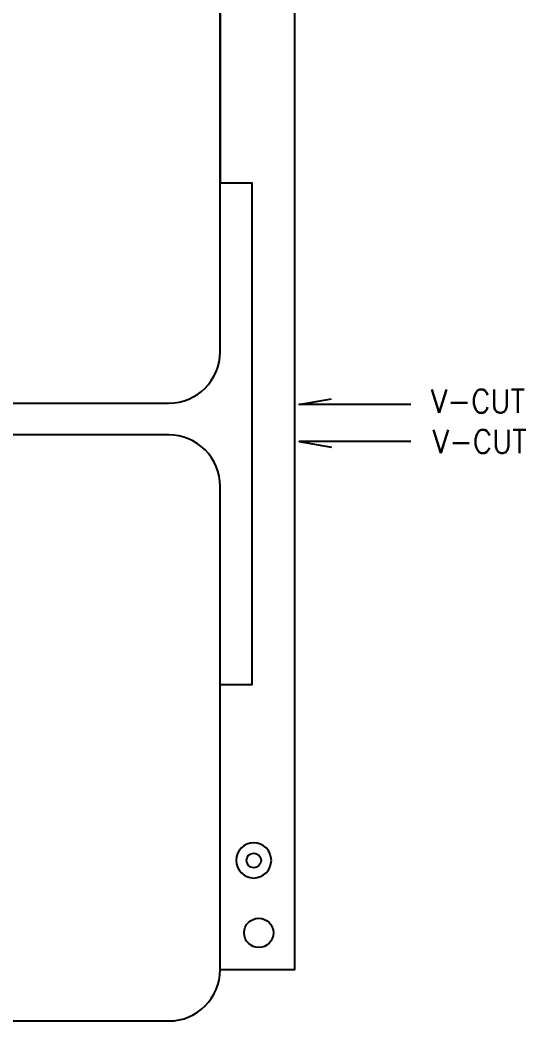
# Model space of a CAD drawing. Extents: x 24 to 162, y 5 to 143.
# Drawn here: x 127.1 to 161.7, y 4.8 to 73.1 of the extents above; entities that cross this region are included whole.
import ezdxf

# ---------------------------------------------------------------- set-up
doc = ezdxf.new("R2010")
doc.units = 0
for name, color, linetype in [('BG_OUTLINE', 7, 'CONTINUOUS'), ('PG_ASSEMBLY_TOP', 200, 'CONTINUOUS'), ('PIN_TOP', 110, 'CONTINUOUS')]:
    doc.layers.add(name, color=color, linetype=linetype)
doc.styles.get("Standard").update_dxf_attribs({"font": 'STANDARD'})

msp = doc.modelspace()

# ---------------------------------------------------------------- linework, layer by layer
at = {"layer": 'BG_OUTLINE'}
for points in [[(140.779246, 125.614176), (145.859246, 125.614176), (145.859246, 8.286242), (140.779246, 8.286242), (140.779246, 32.751268)], [(140.779246, 106.172508), (142.952978, 106.172508), (142.952978, 74.671936), (140.779246, 74.671936), (140.779246, 61.976), (142.938754, 61.976), (142.938754, 27.727148), (140.779246, 27.727148)], [(153.786078, 46.858428), (146.166078, 46.858428), (148.381974, 47.247556)], [(153.786078, 44.33697), (146.166078, 44.33697), (148.381974, 43.947842)]]:
    msp.add_lwpolyline(points, dxfattribs=at)
for points in [[(89.27973, 46.950376), (137.279634, 46.950376, 0.414205), (140.779246, 50.450242), (140.779246, 83.450176, 0.414226), (137.279634, 86.950296), (89.27973, 86.950296, 0.414268), (85.779356, 83.450176), (85.779356, 50.450242, 0.414248)], [(89.27973, 4.786376), (137.279634, 4.786376, 0.414205), (140.779246, 8.286242), (140.779246, 41.286176, 0.414226), (137.279634, 44.786296), (89.27973, 44.786296, 0.414268), (85.779356, 41.286176), (85.779356, 8.286242, 0.414248)]]:
    msp.add_lwpolyline(points, format="xyb", close=True, dxfattribs=at)
at = {"layer": 'PG_ASSEMBLY_TOP'}
msp.add_lwpolyline([(144.277588, 15.74419, 1), (141.877796, 15.74419, 1)], format="xyb", close=True, dxfattribs=at)
at = {"layer": 'PIN_TOP'}
for centre, radius in [((143.077692, 15.74419), 0.499999), ((143.421354, 10.801858), 0.999998)]:
    msp.add_circle(centre, radius, dxfattribs=at)

# ---------------------------------------------------------------- texts
at = {"layer": 'BG_OUTLINE'}
for p in [(155.15971, 46.285658), (155.279344, 43.531028)]:
    msp.add_text('V-CUT', height=1.6002, dxfattribs=at).set_placement(p)

doc.saveas('drawing.dxf')
